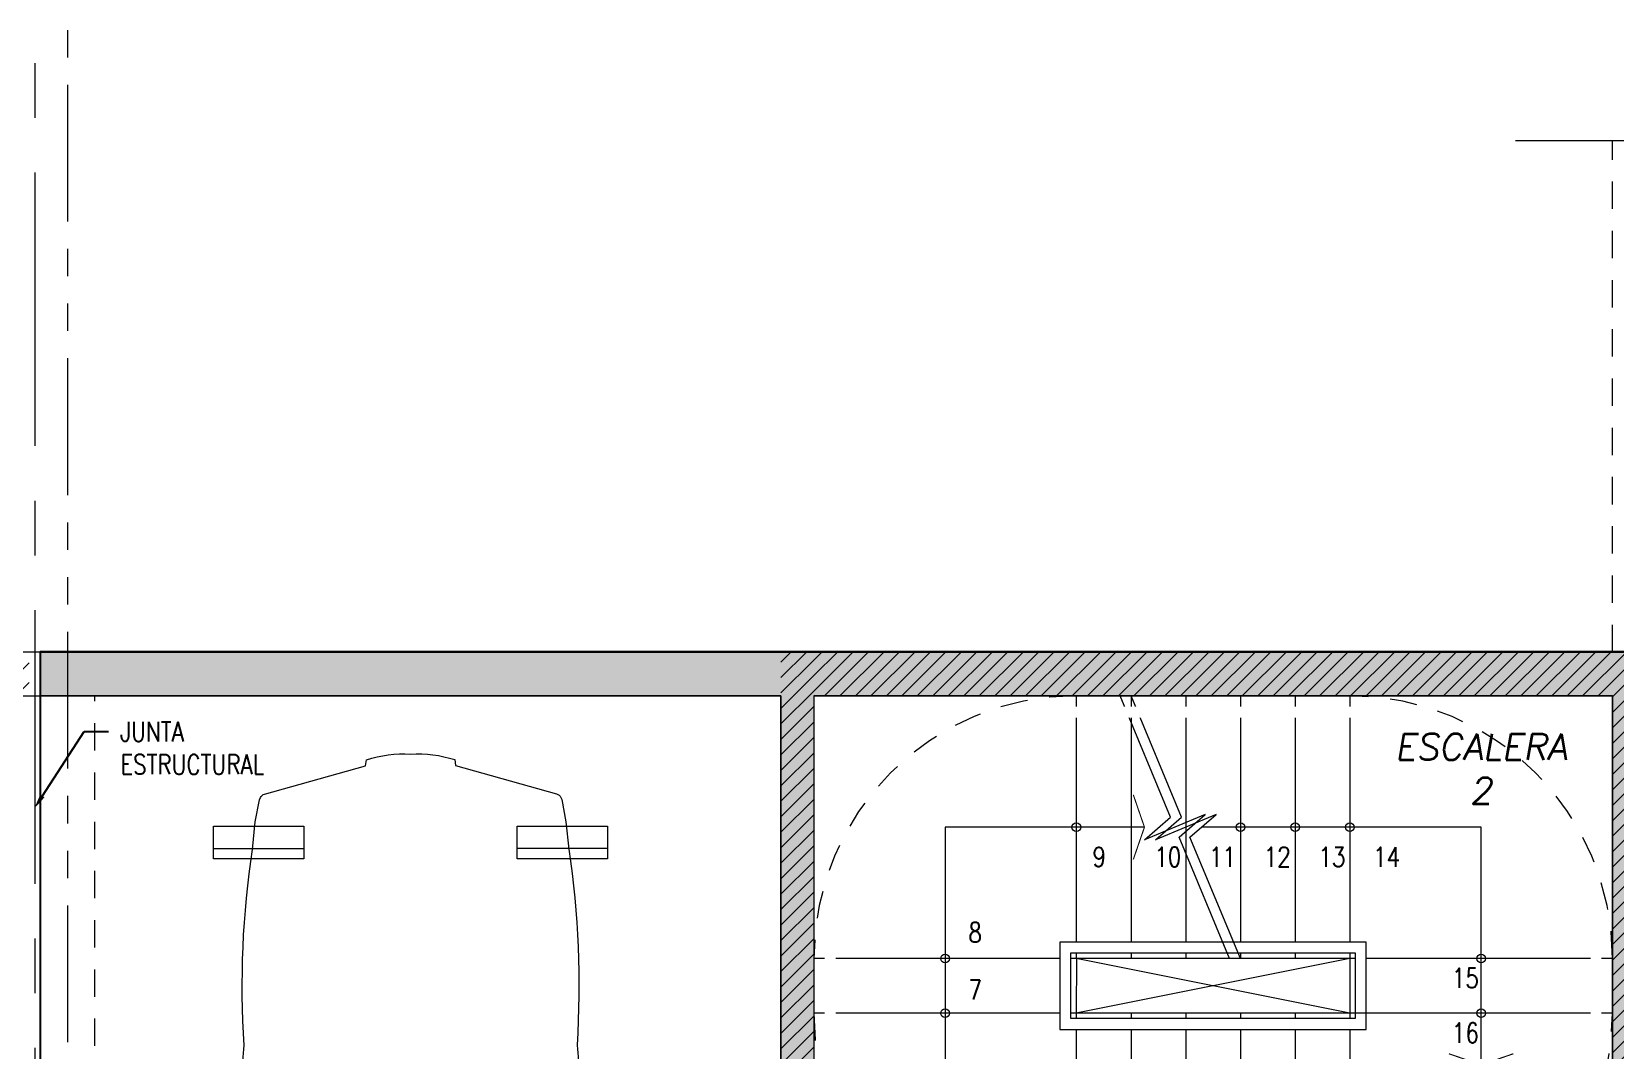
# Model space of a CAD drawing. Header units: millimetres. Extents: x 226317 to 226469, y 8188100 to 8188260.
# Drawn here: x 226388.48 to 226395.72, y 8188206.29 to 8188210.94 of the extents above; entities that cross this region are included whole.
import ezdxf
from ezdxf import colors
from ezdxf.entities.mleader import LeaderData, LeaderLine
from ezdxf.enums import TextEntityAlignment as Align
from ezdxf.math import Vec2, Vec3

# ---------------------------------------------------------------- set-up
doc = ezdxf.new("R2010")
doc.units = ezdxf.units.MM
doc.set_wipeout_variables(frame=1)
for name, pattern in [('CENTER', [2, 1.25, -0.25, 0.25, -0.25]), ('HIDDEN2', [0.1875, 0.125, -0.0625]), ('PHANTOM', [2.5, 1.25, -0.25, 0.25, -0.25, 0.25, -0.25]), ('PHANTOM2', [1.25, 0.625, -0.125, 0.125, -0.125, 0.125, -0.125])]:
    doc.linetypes.add(name, pattern=pattern)
for name, color, linetype in [('A-BARANDAS', 8, 'Continuous'), ('A-COTAS INT', 8, 'Continuous'), ('A-EJES', 8, 'PHANTOM'), ('A-ESTRUCTURA-HATCH', 8, 'Continuous'), ('A-ESTRUCTURA-VIGAS', 8, 'HIDDEN2'), ('A-LINEAS', 8, 'Continuous'), ('A-MOBILIARIO', 8, 'Continuous'), ('A-MURO BAJO', 8, 'Continuous'), ('A-PROYECCIONES', 8, 'HIDDEN2'), ('A-TEXTO-AMBIENTES', 8, 'Continuous'), ('A-TEXTO-INDICACIONES', 8, 'Continuous'), ('MURO CF 120', 8, 'Continuous')]:
    doc.layers.add(name, color=color, linetype=linetype)
doc.layers.add('A-ESTRUCTURA-PLACAS', color=8, linetype='Continuous', lineweight=35)
doc.layers.add('A-MUROS', color=8, linetype='Continuous', lineweight=30)
doc.layers.add('A-ETAPAS', color=8, linetype='Continuous', lineweight=35, plot=False)
doc.layers.add('A-ÁREA COMÚN', color=8, linetype='Continuous', plot=False)
doc.styles.add('ROMANS', font='ROMANS.shx', dxfattribs={"oblique": 10})
doc.styles.add('TXT_COTAS', font='romans.shx', dxfattribs={"width": 0.8})
pattern_1 = [(45, (1.768458536243998, -0.002235784195363522), (-0.03535533905932738, 0.03535533905932738), [])]

# ---------------------------------------------------------------- blocks, each defined once
blk = doc.blocks.new('EST P1')
at = {"layer": 'A-ESTRUCTURA-HATCH', "lineweight": 0}
h = blk.add_hatch(dxfattribs=at)
h.set_pattern_fill('ANSI31', color=8, scale=0.02, angle=-1.27e-14)
h.set_pattern_definition([(44.99999999999999, (-226392.077087921, -8188203.059610654), (-0.04490128060534576, 0.04490128060534578), [])])
h.paths.add_polyline_path([(-3.609998156578513, 5.049997552298009), (-3.610000176762696, 4.849997552111745), (-44.785000133008, 4.84999814722687), (-44.78500010908465, -0.1500023566186428), (-46.9899987593235, -0.1500020446255803), (-46.98999930798891, -11.15000239294022), (-3.609999100328423, -11.15005090925843), (-3.609999100328423, -11.40005090925843), (-47.23999938514316, -11.40005881432444), (-47.23999953552266, 0.1499976431950927), (-45.03499953550636, 0.1499976431950927), (-45.0350001337647, 5.049998153932393)])
h.paths.add_polyline_path([(5.875668717722874, 4.849997540004551), (5.875668724213028, 5.04999746195972), (35.53000006324146, 5.049996703863144), (35.53000006324146, 4.849997698329389)])
h.paths.add_polyline_path([(47.9150172030495, 5.049996227957308), (35.58000069746049, 5.049997348338366), (35.58000069746049, 4.849997348152101), (47.9150167714979, 4.849997607059777)])
h.paths.add_polyline_path([(51.86500159354182, 4.849997512064874), (53.37567124809721, 4.84999814722687), (53.37566821934888, 5.049995731562376), (51.86500180143048, 5.049995731562376)])
edge = h.paths.add_edge_path()
edge.add_arc((63.30066905260901, -0.1500025354325771), 9.699999993899837, 359.9999991583288, 539.9999991583288)
edge.add_line((53.60066905870917, -0.1500023929402232), (53.80066905872081, -0.1500023929402232))
edge.add_arc((63.30066905260901, -0.1500025354325771), 9.49999999389811, 0.9047070135612216, 179.9999991406384, ccw=False)
edge.add_line((72.79948476422578, -2.6654452085495e-06), (70.35068066572421, 2.236943691968918e-05))
edge.add_line((70.35068066572421, 2.236943691968918e-05), (70.35067913253442, -0.1499448418617249))
edge.add_line((70.35067913253442, -0.1499448418617249), (73.00066904650885, -0.150002677924931))
edge = h.paths.add_edge_path(flags=0)
edge.add_arc((63.30071679374669, -0.1499939998611808), 3.299962339153879, 0.00085350182833477, 49.99468486829903)
edge.add_line((65.42212619486963, 2.377727027982473), (65.4221670004481, -0.1499835988506675))
edge.add_line((65.4221670004481, -0.1499835988506675), (65.27216700115241, -0.1499896282330155))
edge.add_line((65.27216700115241, -0.1499896282330155), (65.27206754402141, 2.496426238678396))
edge.add_arc((63.30066965197329, -0.1500051133334637), 3.300001295059289, 53.31658296361125, 179.9999577391648)
edge.add_line((60.00066835692269, -0.1500026788562536), (59.80066835691105, -0.1500026788562536))
edge.add_arc((63.30067374499049, -0.1500072199851274), 3.500005388090554, 2.4573619812700827, 179.9999256646052, ccw=False)
edge.add_line((66.79746054686257, 5.869567394256592e-05), (69.45068066581734, 3.157090395689011e-05))
edge.add_line((69.45068066581734, 3.157090395689011e-05), (69.45067913254024, -0.1499448418617249))
edge.add_line((69.45067913254024, -0.1499448418617249), (66.60067913253442, -0.1499448418617249))
h.paths.add_polyline_path([(-3.559999100340065, -11.15003591403365), (35.53000069747213, -11.15003591403365), (35.53000069747213, -11.40006590355188), (-3.559999100340065, -11.40006590355188)])
h.paths.add_polyline_path([(35.58000069746049, -11.1500659417361), (71.88000514594023, -11.1501255556941), (71.88000514594023, -11.40006201900542), (35.58000069746049, -11.40000240504742)])
h = blk.add_hatch(color=8, dxfattribs=at)
h.dxf.hatch_style = 1
h.paths.add_polyline_path([(51.86500181080191, 5.049995731562376), (47.91501740692183, 5.049995731562376), (47.9150173944945, -0.1500023929402232), (50.25000069738599, -0.1500023929402232), (50.25000069502858, -2.440996468067169e-06), (48.06500169850187, -2.396292984485626e-06), (48.06500174041139, 2.049999350681901), (51.86500172319938, 2.049959634430707), (51.86500172319938, 2.199973285198212), (48.06500173307722, 2.199973380193114), (48.06500178854913, 4.849997594021261), (51.71500178001588, 4.84999751765281), (51.71500172879314, 3.199985875748098), (51.86500172413071, 3.199985871091485)])
h.paths.add_polyline_path([(1.924988505983492, -0.1507468884810805), (-0.1750114939932246, -0.1507468884810805), (-0.1750115561299026, 4.849849936552346), (-3.559999043500284, 4.849998230114579), (-3.559999100340065, 5.049997517839074), (3.774977872672025, 5.04999752342701), (3.77498006875976, 1.899989875033498), (3.624980067834258, 1.899989879690111), (3.624980130203767, 4.849999564699829), (-0.02486227676854469, 4.849851984530687), (-0.02486234196112491, 2.199851972982287), (1.92514188104542, 2.199814011342824), (1.92514188104542, 2.049919821321964), (-0.02486297430004925, 2.049852325581014), (-0.02486302095348947, -0.0001476705074310303), (1.925019238289678, -0.0005466332659125328)])
h.paths.add_polyline_path([(71.63000006307266, -6.150002165697515), (71.88000006307266, -6.150002165697515), (71.88000006307266, -6.85000216588378), (71.63000006307266, -6.85000216588378)])
h.paths.add_polyline_path([(64.42000006310991, -6.150002076290548), (64.67000006310991, -6.150002076290548), (64.67000006310991, -6.850002076476812), (64.42000006310991, -6.850002076476812)])
h.paths.add_polyline_path([(57.21000006314716, -6.150002076290548), (57.46000006314716, -6.150002076290548), (57.46000006314716, -6.850002076476812), (57.21000006314716, -6.850002076476812)])
h.paths.add_polyline_path([(50.00000006318442, -6.150002076290548), (50.25000006318442, -6.150002076290548), (50.25000006318442, -6.850002076476812), (50.00000006318442, -6.850002076476812)])
h.paths.add_polyline_path([(42.79000006322167, -6.150002055801451), (43.04000006322167, -6.150002055801451), (43.04000006322167, -6.850002055987716), (42.79000006322167, -6.850002055987716)])
h.paths.add_polyline_path([(42.79000006322167, 0.5499979443848133), (43.04000006322167, 0.5499979443848133), (43.04000006322167, -0.1500020558014512), (42.79000006322167, -0.1500020558014512)])
h.paths.add_polyline_path([(35.58000006325892, -6.150002076290548), (35.83000006325892, -6.150002076290548), (35.83000006325892, -6.850002076476812), (35.58000006325892, -6.850002076476812)])
h.paths.add_polyline_path([(35.58000006325892, 0.5499979238957167), (35.83000006325892, 0.5499979238957167), (35.83000006325892, -0.1500020762905478), (35.58000006325892, -0.1500020762905478)])
h.paths.add_polyline_path([(35.28000006327056, -6.150002076290548), (35.53000006327056, -6.150002076290548), (35.53000006327056, -6.850002076476812), (35.28000006327056, -6.850002076476812)])
h.paths.add_polyline_path([(35.28000006327056, 0.5499979238957167), (35.53000006327056, 0.5499979238957167), (35.53000006327056, -0.1500020762905478), (35.28000006327056, -0.1500020762905478)])
h.paths.add_polyline_path([(30.2800000719144, -6.150002076290548), (30.5300000719144, -6.150002076290548), (30.5300000719144, -6.850002076476812), (30.2800000719144, -6.850002076476812)])
h.paths.add_polyline_path([(30.2800000719144, 0.5499979238957167), (30.5300000719144, 0.5499979238957167), (30.5300000719144, -0.1500020762905478), (30.2800000719144, -0.1500020762905478)])
h.paths.add_polyline_path([(23.07000007195165, -6.150002076290548), (23.32000007195165, -6.150002076290548), (23.32000007195165, -6.850002076476812), (23.07000007195165, -6.850002076476812)])
h.paths.add_polyline_path([(23.07000007195165, 0.5499979238957167), (23.32000007195165, 0.5499979238957167), (23.32000007195165, -0.1500020762905478), (23.07000007195165, -0.1500020762905478)])
h.paths.add_polyline_path([(18.07000008059549, -6.150002055801451), (18.32000008059549, -6.150002055801451), (18.32000008059549, -6.850002055987716), (18.07000008059549, -6.850002055987716)])
h.paths.add_polyline_path([(18.07000008059549, 0.5499979443848133), (18.32000008059549, 0.5499979443848133), (18.32000008059549, -0.1500020558014512), (18.07000008059549, -0.1500020558014512)])
h.paths.add_polyline_path([(10.86000014221645, -6.150002076290548), (11.11000014221645, -6.150002076290548), (11.11000014221645, -6.850002076476812), (10.86000014221645, -6.850002076476812)])
h.paths.add_polyline_path([(10.86000014221645, 0.5499979238957167), (11.11000014221645, 0.5499979238957167), (11.11000014221645, -0.1500020762905478), (10.86000014221645, -0.1500020762905478)])
h.paths.add_polyline_path([(3.650000203837408, -6.150002076290548), (3.900000203837408, -6.150002076290548), (3.900000203837408, -6.850002076476812), (3.650000203837408, -6.850002076476812)])
h.paths.add_polyline_path([(3.600000203849049, 0.5499979238957167), (3.900000203837408, 0.5499979238957167), (3.900000203837408, -0.1500020762905478), (3.600000203849049, -0.1500020762905478)])
h.paths.add_polyline_path([(-3.559999734541634, -6.150002356618643), (-3.309999734541634, -6.150002356618643), (-3.309999734541634, -6.850002356804907), (-3.559999734541634, -6.850002356804907)])
h.paths.add_polyline_path([(-3.559999734541634, 0.5499976435676217), (-3.309999734541634, 0.5499976435676217), (-3.309999734541634, -0.1500023566186428), (-3.559999734541634, -0.1500023566186428)])
h.paths.add_polyline_path([(-3.859999734529993, -6.150002356618643), (-3.609999734529993, -6.150002356618643), (-3.609999734529993, -6.850002356804907), (-3.859999734529993, -6.850002356804907)])
h.paths.add_polyline_path([(-3.859999734529993, 0.5499976435676217), (-3.609999734529993, 0.5499976435676217), (-3.609999734529993, -0.1500023566186428), (-3.859999734529993, -0.1500023566186428)])
h.paths.add_polyline_path([(-11.06999967290903, -6.150002356618643), (-10.81999967290903, -6.150002356618643), (-10.81999967290903, -6.850002356804907), (-11.06999967290903, -6.850002356804907)])
h.paths.add_polyline_path([(-11.06999967290903, 0.5499976435676217), (-10.81999967290903, 0.5499976435676217), (-10.81999967290903, -0.1500023566186428), (-11.06999967290903, -0.1500023566186428)])
h.paths.add_polyline_path([(-18.27999961128808, -6.150002076290548), (-18.02999961128808, -6.150002076290548), (-18.02999961128808, -6.850002076476812), (-18.27999961128808, -6.850002076476812)])
h.paths.add_polyline_path([(-18.27999961128808, 0.5499979238957167), (-18.02999961128808, 0.5499979238957167), (-18.02999961128808, -0.1500020762905478), (-18.27999961128808, -0.1500020762905478)])
h.paths.add_polyline_path([(-25.48999954966712, -6.150002356618643), (-25.23999954966712, -6.150002356618643), (-25.23999954966712, -6.850002356804907), (-25.48999954966712, -6.850002356804907)])
h.paths.add_polyline_path([(-25.48999954966712, 0.5499976435676217), (-25.23999954966712, 0.5499976435676217), (-25.23999954966712, -0.1500023566186428), (-25.48999954966712, -0.1500023566186428)])
h.paths.add_polyline_path([(-32.69999948804616, -6.150002356618643), (-32.44999948804616, -6.150002356618643), (-32.44999948804616, -6.850002356804907), (-32.69999948804616, -6.850002356804907)])
h.paths.add_polyline_path([(-32.69999948804616, 0.5499976435676217), (-32.44999948804616, 0.5499976435676217), (-32.44999948804616, -0.1500023566186428), (-32.69999948804616, -0.1500023566186428)])
h.paths.add_polyline_path([(-39.90999879222363, -6.150002076290548), (-39.65999879222363, -6.150002076290548), (-39.65999879222363, -6.850002076476812), (-39.90999879222363, -6.850002076476812)])
h.paths.add_polyline_path([(-39.90999879222363, 0.5499979238957167), (-39.65999879222363, 0.5499979238957167), (-39.65999879222363, -0.1500020762905478), (-39.90999879222363, -0.1500020762905478)])
at = {"layer": 'A-ESTRUCTURA-PLACAS', "color": 8, "lineweight": 0}
blk.add_lwpolyline([(1.924988505983492, -0.1507468884810805), (-0.1750114939932246, -0.1507468884810805), (-0.1750115561299026, 4.849849936552346), (-3.559999043500284, 4.849998230114579), (-3.559999100340065, 5.049997517839074), (3.774977872672025, 5.04999752342701), (3.77498006875976, 1.899989875033498), (3.624980067834258, 1.899989879690111), (3.624980130203767, 4.849999564699829), (-0.02486227676854469, 4.849851984530687), (-0.02486234196112491, 2.199851972982287), (1.92514188104542, 2.199814011342824), (1.92514188104542, 2.049919821321964), (-0.02486297430004925, 2.049852325581014), (-0.02486302095348947, -0.0001476705074310303), (1.925019238289678, -0.0005466332659125328)], close=True, dxfattribs=at)
at = {"layer": 'A-ESTRUCTURA-VIGAS', "color": 8, "lineweight": 0}
for points in [[(-3.559999734541634, 0.5499976435676217), (-3.559999734541634, 4.849997400306165)], [(-3.309999734541634, 0.5499976435676217), (-3.309999734541634, 4.849997400306165)]]:
    blk.add_lwpolyline(points, dxfattribs=at)
blk = doc.blocks.new('MCF')
at = {"layer": 'MURO CF 120', "lineweight": 0}
h = blk.add_hatch(dxfattribs=at)
h.set_pattern_fill('_USER', color=8, scale=0.05, angle=45, style=0, pattern_type=0)
h.set_pattern_definition(pattern_1)
h.paths.add_polyline_path([(-48.09000099165132, 2.199942164123058), (-48.24015021629748, 2.199942164123058), (-48.24015021629748, 5.049951138906181), (-48.09000099165132, 5.049951138906181)])
h = blk.add_hatch(dxfattribs=at)
h.set_pattern_fill('_USER', color=8, scale=0.05, angle=45, style=0, pattern_type=0)
h.set_pattern_definition(pattern_1)
h.paths.add_polyline_path([(-48.0900009512261, 5.049951132386923), (-44.29000315975281, 5.049951255321503), (-44.29000315975281, 4.849958311766386), (-48.0900009512261, 4.849958188831806)])
h = blk.add_hatch(dxfattribs=at)
h.set_pattern_fill('_USER', color=8, scale=0.05, angle=45, style=0, pattern_type=0)
h.set_pattern_definition(pattern_1)
h.paths.add_polyline_path([(-44.44000100315316, 4.849958190694451), (-44.29000101535348, 4.849958186969161), (-44.29000101535348, 1.899913273751736), (-44.44000100315316, 1.899913277477026)])
blk = doc.blocks.new('EJES 1P')
at = {"layer": 'A-EJES', "color": 8, "linetype": 'PHANTOM2', "lineweight": 0}
blk.add_lwpolyline([(41.57433628008584, 5.092359745875001), (41.57433525600936, -4.158155751414597)], dxfattribs=at)
blk = doc.blocks.new('*U71')
at = {"color": 8, "lineweight": 0, "ltscale": 0.5}
for p, q in [((0.7924940522697879, 4.301899374723462), (1.205058141849761, 4.301899372860816)), ((2.592494052258147, 4.301899374723462), (2.179929962678171, 4.301899374723462))]:
    blk.add_line(p, q, dxfattribs=at)
for points in [[(0, 0), (3.384988104726657, 0), (3.384988104726657, 5), (0, 5)], [(0.7924940522697879, 4.405005575418499), (0.7924940522697879, 4.25500557504597), (1.205058141849761, 4.25500557504597), (1.205058141849761, 4.405005573555852)], [(2.179929962678171, 4.405005575418499), (2.179929962678171, 4.25500557504597), (2.592494052258147, 4.25500557504597), (2.592494052258147, 4.405005575418499)]]:
    blk.add_lwpolyline(points, close=True, dxfattribs=at)
blk.add_lwpolyline([(2.480022897309125, 3.028522202071265), (2.667320383892687, 3.017961387783316), (2.68117128540139, 3.033225936144618), (2.628076163184188, 3.092103478759553), (2.474732957741089, 3.114782713422947, 0.005253419644038889), (2.453104214532978, 3.403024230234966, 0.05323468880448375), (2.415375341375648, 4.298445265069629), (2.402454911445558, 4.423920004889395), (2.383203740062483, 4.525403541773585), (2.378726240491935, 4.534997764310868, 0.2186562557100147), (2.359631901554123, 4.551199094653156), (1.898278353799427, 4.68041331440213), (1.894594396569399, 4.707649311509477, 0.09155394760763061), (1.692494052363293, 4.734330136008744, 0.09162043732155131), (1.490393708174408, 4.708804217427994), (1.486709750728506, 4.681568217724587), (1.025356202979204, 4.552353999814748, 0.2186562552153479), (1.006261864042201, 4.536152669489409), (1.00178436446545, 4.526558446958687), (0.9825331931405825, 4.4250749100745), (0.9696127630632458, 4.299600172615821, 0.05323468880111815), (0.931883890067972, 3.404179129908862, 0.005253420110187526), (0.910255146043667, 3.115937606692341), (0.7569119413437446, 3.093258382082013), (0.7038168191847516, 3.034380841329721), (0.7176677205770401, 3.01911629296842), (0.9049652072680627, 3.029677107255861, 0.02826491459471849), (0.9024907176760288, 1.475695204805616, 0.1399238157925407), (1.04710674875405, 0.324876973164095, 0.2721479777528903), (1.070995802761868, 0.3060667694362756, 0.035352843949907), (1.692494052363599, 0.2656698639912349, 0.0456386399384704), (2.31168249085562, 0.3049118635303407, 0.2721479761988349), (2.335571545531042, 0.3237220675503025, 0.1398888083936435), (2.48249738750718, 1.474540296761161, 0.02826491464424222)], format="xyb", close=True, dxfattribs=at)
blk = doc.blocks.new('ESC.1')
at = {"layer": 'A-LINEAS', "color": 8, "lineweight": 0}
blk.add_line((0.6000362005258992, 0.7250007001463628, -1.056008545519747e-06), (-1.47953915184484, 0.72499997930269, -1.056008545519747e-06), dxfattribs=at)
at = {"layer": 'A-LINEAS', "color": 8, "linetype": 'Continuous', "lineweight": 0}
for p, q in [((-1.249987434933466, 0.1250000001643157), (1.256506653390943e-05, -0.1250050261836195)), ((-1.249987434904362, -0.1250000007670069), (1.256506653390943e-05, 0.1249999992329931))]:
    blk.add_line(p, q, dxfattribs=at)
at = {"layer": 'A-LINEAS', "color": 8, "lineweight": 0, "const_width": 0.004999999999999999}
for points in [[(-1.39921893297582, 0.7521426455829596), (-1.559859256510428, 0.7521430423263764)], [(-1.399218987691022, 0.6978549502570486), (-1.559859315882242, 0.6978548962403393)], [(-1.702576707309383, 0.310479334719882), (-1.849979116540673, 0.3613019028459048), (-1.9973817083985, 0.3104800145853615)], [(-0.2604667660373181, -0.5775977194528723), (-0.3112893341633409, -0.7250001307796383), (-0.2604674486385576, -0.8724027209203387)]]:
    blk.add_lwpolyline(points, dxfattribs=at)
at = {"layer": 'A-LINEAS', "color": 8, "lineweight": 0}
blk.add_lwpolyline([(-0.3112893156242009, -0.725000076762929), (0.5999790817265946, -0.7249997973661566), (0.6000362003803801, 0.7249978652004456)], dxfattribs=at)
at = {"layer": 'A-LINEAS', "color": 8, "linetype": 'Continuous', "lineweight": 0}
blk.add_lwpolyline([(-1.849970318161688, 0.3612988695282793), (-1.850008549011584, -0.7250006523202801), (-0.5722094846307684, -0.7250002183239603)], dxfattribs=at)
for centre in [(-1.249987924692725, 0.7250000742975926), (-0.9999879246345174, 0.7250000761602378), (-0.749987924692725, 0.72500007336627), (-0.4999879246636212, 0.7250000752289152), (-0.2499879246054135, 0.72500007336627), (1.207530727498352e-05, 0.7250000742975926), (-1.849986850243333, 0.125086227596209), (0.6000027172965545, 0.1250000020269608), (-1.849986850243333, -0.124913772403791), (0.6000027170637239, -0.1249999979730392), (-1.249987434933466, -0.7250004502232814), (-0.9999874349043623, -0.7250004483606363), (-0.7499874349334661, -0.725000451154604), (1.256506653390943e-05, -0.7250004502232814)]:
    blk.add_circle(centre, 0.02, dxfattribs=at)
at = {"layer": 'A-MURO BAJO', "color": 8, "lineweight": 0}
for p, q in [((-1.249987434933466, 0.1250000001643157), (-1.249987434671532, 1.32500000035058)), ((-1.249987434671532, 1.32500000035058), (-0.7499874265224591, 1.32500000035058)), ((-0.9999874349334661, 0.1250000020269608), (-0.9999874349043623, 1.325000002213225)), ((-0.7499874348752584, 0.1249999992329931), (-0.7499874349334661, 1.324999999419258)), ((-0.4999874349625699, 0.1250000001643157), (-0.4999874349334661, 1.325000002213225)), ((-0.2499874349043623, 0.1249999983016705), (-0.2499874349043623, 1.32500000035058)), ((1.256512474157034e-05, 0.1250000001643157), (1.256509563773989e-05, 1.325000001281903)), ((-1.249987434933466, 0.1250000001643157), (1.256506653390943e-05, 0.1249999992329931)), ((-1.249987434904362, -0.1249999998356843), (-1.249987434933466, 0.1250000001643157)), ((-0.2499874349043623, 0.1249999992329931), (1.200012564175957, 0.1249999992329931)), ((-1.256635299995423e-05, -0.1249999998356843), (1.256506653390943e-05, 0.1249999992329931)), ((-2.449987434974211, -0.1249999998356843), (-1.249987430684307, -0.1249999998356843)), ((-1.249987434904362, -0.1249999998356843), (1.256506653390943e-05, -0.1249999998356843)), ((-1.249987434933466, -1.325000000021949), (-1.249987434904362, -0.1249999998356843)), ((-0.9999874348461546, -1.324999998159304), (-0.9999874349334661, -0.1249999979730392)), ((-0.7499874348752584, -1.325000000953271), (-0.7499874349334661, -0.1250000007670069)), ((-0.4999874349043623, -1.324999999090626), (-0.4999874349625699, -0.1249999989043618)), ((-0.2499874348752584, -1.325000000953271), (-0.2499874349334661, -0.1250000007670069)), ((-1.256635299995423e-05, -0.1249999998356843), (1.200012564117749, -0.1250000007670069)), ((1.256506653390943e-05, -1.325000000021949), (1.256509563773989e-05, -0.1249999998356843))]:
    blk.add_line(p, q, dxfattribs=at)
at = {"color": 8, "lineweight": 0}
blk.add_wipeout([(-1.2749874348987678, -0.15000000076141196), (-1.3249874348871264, -0.200000000575147), (0.07501256507817526, -0.200000000575147), (0.07501256507817532, 0.20000000072864732), (-1.3249874349162296, 0.2000000006267839), (-1.3249874349162296, -0.200000000575147), (-1.2749874348987678, -0.15000000076141196), (-1.2749874348696637, 0.15000000184623485), (0.025012565089816953, 0.15000000184623485), (0.02501256508981691, -0.15000000076141196)], dxfattribs=at).translate(0, 0, 2.83665878468019e-06).dxf.layer = 'A-BARANDAS'
at = {"layer": 'A-BARANDAS', "color": 8, "lineweight": 0, "elevation": 2.83665878468019e-06}
for points in [[(-1.324987434857796, 0.2000000003505802), (-1.3249874348869, -0.2000000009532714), (0.07501256507817544, -0.2000000009532714), (0.07501256510727927, 0.2000000003505802)], [(0.02501256506071314, -0.1500000020708585), (-1.274987434898541, -0.1499999992768908), (-1.27498743481123, 0.1500000033308124), (0.02501256514802463, 0.1500000005368447)]]:
    blk.add_lwpolyline(points, close=True, dxfattribs=at)
at = {"layer": 'A-LINEAS', "color": 8, "linetype": 'Continuous', "lineweight": 0}
for points in [[(-0.7499881189316895, -0.1250004198621655), (-0.5192178973986685, -0.6788461607169056), (-0.6384485282935586, -0.7826924136127973), (-0.3615263414860621, -0.667307588107481), (-0.4807561938243836, -0.7711537841926956), (-0.2499874348752584, -1.324996014892652)], [(-0.6999881189142272, -0.1250004189308429), (-0.4692178974103101, -0.678846159785583), (-0.5884485282760963, -0.7826924126814747), (-0.3115263414685998, -0.6673075871761585), (-0.4307561938069213, -0.7711537832613731), (-0.1999874348869, -1.324996013961329)]]:
    blk.add_lwpolyline(points, dxfattribs=at)
at = {"layer": 'A-MURO BAJO', "color": 8, "lineweight": 0}
blk.add_line((-2.449987434974211, 0.1250000010956382), (-1.249987430684307, 0.1250000010956382), dxfattribs=at)
at = {"color": 8, "lineweight": 0}
blk.add_wipeout([(-2.3999874348673824, 0.20000042504944027), (-2.3499874347801724, 0.20000042294150644), (-2.3499874349314815, -1.2249999988625002), (1.1000125671082066, -1.2249999971842298), (1.1000125663458407, 0.7220561562812944), (0.5970689386897255, 1.2250000178692846), (-1.2499874328619203, 1.2250000000537107), (-1.2499874328978478, 1.2749999998309642), (0.617779641722551, 1.2749999999588015), (1.1500125670473893, 0.7427668286745202), (1.1500125671021955, -1.2750000007225144), (-2.3999874349052743, -1.27499999653182)], dxfattribs=at).translate(0, 0, 2.40002069768019e-06).dxf.layer = 'A-BARANDAS'
for p, q in [((0.993717151461567, 1.07423799188328), (0.9937171526980251, 1.022644020332237)), ((1.106281503441892, 1.074237994580912), (1.10628150467835, 1.022644023029869))]:
    blk.add_line(p, q, dxfattribs=at)
for points in [[(1.124733533287724, 1.005759370675037), (1.124733534278505, 0.964415955301476, -0.4142135623730174), (1.107848881886127, 0.9475313020998897), (0.9921497790904823, 0.9475312993271245, -0.4142135623730174), (0.9752651258887681, 0.9644159517194311), (0.9752651248979873, 1.005759367092992, -0.4142135623730174), (0.9921497772903649, 1.022644020294678), (1.10784888008601, 1.022644023067443, -0.4142135623730174)], [(1.113477098089731, 1.005759370405272), (1.113477099080512, 0.9644159550317113, -0.414213562373095), (1.107848881616349, 0.9587877372978824), (0.9921497788207034, 0.9587877345251172, -0.414213562373095), (0.9865215610867608, 0.9644159519891957), (0.98652156009598, 1.005759367362757, -0.414213562373095), (0.9921497775601438, 1.011387585096671), (1.107848880355789, 1.011387587869436, -0.414213562373095)]]:
    blk.add_lwpolyline(points, format="xyb", close=True, dxfattribs=at)
for radius in [0.1154330973689677, 0.09854844457193272]:
    blk.add_circle((1.049999325036424, 1.175020514702922), radius, dxfattribs=at)
at = {"layer": 'A-PROYECCIONES', "color": 8, "lineweight": 0}
for centre, start, end in [((-1.249987434904362, 0.1250000001643157), 90.00000000166753, 179.9999998932783), ((1.256506653390943e-05, 0.1249999992329931), 1.067217057814492e-07, 89.99999999833247), ((-1.249987434904362, -0.1249999998356843), 180.0000001067216, 269.9999999983324), ((1.256506653390943e-05, -0.1249999970417166), 270.0000000016675, 0)]:
    blk.add_arc(centre, 1.200000000040745, start, end, dxfattribs=at)
blk = doc.blocks.new('TEXTOSSS')
at = {"layer": 'A-TEXTO-AMBIENTES', "color": 8, "lineweight": 0, "insert": (-72.70782822571346, 6.166946796700358), "char_height": 0.12, "width": 0.8683553517320113, "attachment_point": 5, "style": 'ROMANS'}
blk.add_mtext('ESCALERA 2', dxfattribs=at)
at = {"layer": 'A-TEXTO-INDICACIONES', "color": 8, "lineweight": 0, "style": 'ROMANS', "width": 0.8}
for s, p in [('9', (-74.421380652464, 5.719059498049319)), ('10', (-74.077095569839, 5.719059491530061)), ('11', (-73.8270955698099, 5.719059488736093)), ('12', (-73.5770955698099, 5.71905948407948)), ('13', (-73.3270955698099, 5.719059929251671)), ('14', (-73.077095569839, 5.719059474766254)), ('8', (-74.98877134290524, 5.373751086182892)), ('15', (-72.71734435064718, 5.165229299105704)), ('7', (-74.98877134127542, 5.11190992873162)), ('16', (-72.71734493770055, 4.915143073536456))]:
    blk.add_text(s, height=0.09, dxfattribs=at).set_placement(p, align=Align.RIGHT)
at = {"layer": 'A-TEXTO-INDICACIONES', "color": 8, "lineweight": 0}
ml = blk.add_multileader_mtext('Standard', dxfattribs=at)
ml.set_content('\\pxsm1,ql,t16;JUNTA ESTRUCTURAL', color=8, style='TXT_COTAS')
ml.set_leader_properties(color=7)
ml.build(insert=Vec2(0, 0))
ml.multileader.update_dxf_attribs({"dogleg_length": 0.1104934798556762, "arrow_head_size": 0.07})
ctx = ml.context
ctx.base_point, ctx.char_height, ctx.arrow_head_size, ctx.landing_gap_size, ctx.plane_origin = Vec3(-78.98018737448115, 6.336476135998964), 0.09, 0.07, 0.05, Vec3(-79.24391066355747, 5.896251566708088)
ctx.text_align_type = 2
notes = []
notes.append((ctx, [(0, (1, 1, 0), (-79.09068085433682, 6.336476135998964), (1, 0), 0.1104934798556762, [(0, [(-79.32024108091719, 5.983835970051587)], 0, [])])]))
ctx.mtext.insert, ctx.mtext.width, ctx.mtext.defined_height, ctx.mtext.alignment, ctx.mtext.flow_direction = Vec3(-78.21704451736878, 6.381476135924459), 0.7089915801186817, 0.4369191216492239, 3, 5
for ctx, leaders in notes:
    for number, flags, end, landing, length, lines in leaders:
        leader = LeaderData()
        leader.index, (leader.has_last_leader_line, leader.has_dogleg_vector, leader.attachment_direction) = number, flags
        leader.last_leader_point, leader.dogleg_vector, leader.dogleg_length = Vec3(end), Vec3(landing), length
        for number, points, colour, breaks in lines:
            line = LeaderLine()
            line.index, line.vertices, line.color, line.breaks = number, Vec3.list(points), colors.encode_raw_color(colour), breaks
            leader.lines.append(line)
        ctx.leaders.append(leader)
blk = doc.blocks.new('arq. estac.')
at = {"color": 8, "lineweight": 0}
blk.add_lwpolyline([(226694.0091329509, 8188215.089966949), (226692.437728501, 8188215.089966949), (226692.344788943, 8188215.354780997), (226692.344788943, 8188214.825152901), (226692.2518493851, 8188215.089966949), (226690.6804449351, 8188215.089966949)], dxfattribs=at)
at = {"layer": 'A-ETAPAS', "color": 8, "linetype": 'CENTER', "lineweight": 0}
blk.add_line((226683.9141267691, 8188264.945562416), (226683.9141267691, 8188104.966244659), dxfattribs=at)
at = {"layer": 'A-MUROS', "color": 8, "lineweight": 0}
for p, q in [((226697.8091258021, 8188212.753895509), (226668.0747929334, 8188212.753895418)), ((226642.7141268087, 8188212.553895566), (226687.3241145677, 8188212.553896243)), ((226687.3241145677, 8188212.553896243), (226687.3241145677, 8188207.553747898))]:
    blk.add_line(p, q, dxfattribs=at)
at = {"layer": 'A-PROYECCIONES', "color": 8, "lineweight": 0}
blk.add_line((226691.1247929334, 8188212.75389608), (226691.1247929333, 8188215.089966965), dxfattribs=at)
at = {"layer": 'A-ÁREA COMÚN'}
blk.add_lwpolyline([(226705.5691256486, 8188212.754269768), (226698.409125802, 8188212.753894565), (226698.409125802, 8188213.203894565), (226697.8091258021, 8188213.203894565), (226697.8091258021, 8188212.754831227), (226683.9391264677, 8188212.754831429), (226683.9391264677, 8188196.304203137), (226705.5691260498, 8188196.304383383)], close=True, dxfattribs=at)
at = {"color": 8, "lineweight": 0}
blk.add_blockref('EST P1', (226687.4991261854, 8188207.703897961), dxfattribs=at)
at = {"layer": 'A-MOBILIARIO', "xscale": -1, "rotation": 359.9999992943568}
blk.add_blockref('*U71', (226687.3241145677, 8188207.553747898), dxfattribs=at)
at = {"layer": 'A-PROYECCIONES'}
blk.add_blockref('EJES 1P', (226642.4897912069, 8188212.75389568), dxfattribs=at)
at = {"layer": 'MURO CF 120'}
blk.add_blockref('MCF', (226735.5641272659, 8188207.703937035), dxfattribs=at)
at = {"rotation": 179.9999986268934}
blk.add_blockref('ESC.1', (226688.6741272229, 8188211.22889773), dxfattribs=at)
at = {"layer": 'A-MUROS', "color": 8, "lineweight": 0}
for p, q in [((226687.4741146907, 8188212.553897603), (226687.4741146255, 8188209.903897605)), ((226687.4741146907, 8188212.553897603), (226691.1241146725, 8188212.553897527)), ((226691.1241146725, 8188212.553897527), (226691.1241146147, 8188209.603885884))]:
    blk.add_line(p, q, dxfattribs=at)
at = {"layer": 'A-COTAS INT'}
blk.add_blockref('TEXTOSSS', (226763.2310241363, 8188206.05389734), dxfattribs=at)

msp = doc.modelspace()

# ---------------------------------------------------------------- block references
msp.add_blockref('arq. estac.', (-295.4220376470475, -4.645514124073088))

doc.saveas('drawing.dxf')
